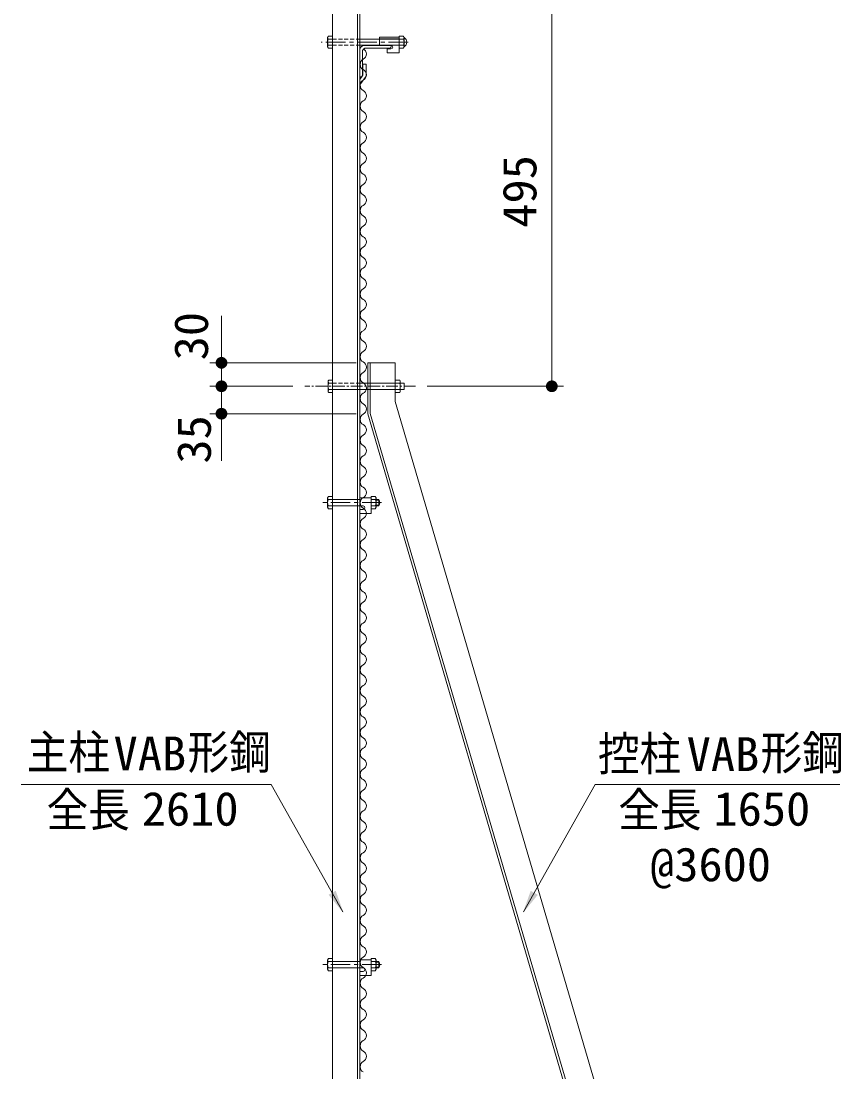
# Model space of a CAD drawing. Units: millimetres at full size. Extents: x -4455 to 4455, y -3150 to 3150.
# Drawn here: x 186 to 1233, y 58 to 1400 of the extents above; entities that cross this region are included whole.
import ezdxf
from ezdxf.enums import TextEntityAlignment as Align

# ---------------------------------------------------------------- set-up
doc = ezdxf.new("R2010")
doc.units = ezdxf.units.MM
doc.header["$LTSCALE"] = 20
for name, pattern in [('DASHED', [7.5, 6, -1.5]), ('USER1', [2, 1.25, -0.25, 0.25, -0.25]), ('USER2', [0.375, 0.25, -0.125]), ('USER3', [1.125, 0.75, -0.125, 0.125, -0.125]), ('USER4', [4.7625, 3.175, -1.5875])]:
    doc.linetypes.add(name, pattern=pattern)
for name, color, linetype, lineweight in [('0-1_SUNPOU', 1, 'Continuous', 18), ('0-2_6文字', 3, 'Continuous', 18), ('0-3_1部材', 7, 'Continuous', 18), ('0-4_8部品', 7, 'Continuous', 18), ('0-8_5寸法', 1, 'Continuous', 18), ('0-A_2網', 4, 'Continuous', 18), ('0-B_AMI', 3, 'Continuous', 18), ('0-C_9断面', 7, 'Continuous', 18)]:
    doc.layers.add(name, color=color, linetype=linetype, lineweight=lineweight)
doc.styles.add('ＭＳ ゴシック', font='')
doc.styles.get('ＭＳ ゴシック').set_extended_font_data('MS Gothic')

# ---------------------------------------------------------------- blocks, each defined once
blk = doc.blocks.new('M1')
at = {"layer": '0-1_SUNPOU'}
blk.add_line((-5, 0), (-38.58, 0), dxfattribs=at)
for points in [[(0, 0), (-5, 0), (-4.96, 0.63)], [(0, 0), (-4.96, -0.63), (-5, 0)], [(0, 0), (-4.96, 0.63), (-4.84, 1.24)], [(0, 0), (-4.84, -1.24), (-4.96, -0.63)], [(0, 0), (-4.84, 1.24), (-4.65, 1.84)], [(0, 0), (-4.65, -1.84), (-4.84, -1.24)], [(0, 0), (-4.65, 1.84), (-4.38, 2.41)], [(0, 0), (-4.38, -2.41), (-4.65, -1.84)], [(0, 0), (-4.38, 2.41), (-4.05, 2.94)], [(0, 0), (-4.05, -2.94), (-4.38, -2.41)], [(0, 0), (-4.05, 2.94), (-3.64, 3.42)], [(0, 0), (-3.64, -3.42), (-4.05, -2.94)], [(0, 0), (-3.64, 3.42), (-3.19, 3.85)], [(0, 0), (-3.19, -3.85), (-3.64, -3.42)], [(0, 0), (-3.19, 3.85), (-2.68, 4.22)], [(0, 0), (-2.68, -4.22), (-3.19, -3.85)], [(0, 0), (-2.68, 4.22), (-2.13, 4.52)], [(0, 0), (-2.13, -4.52), (-2.68, -4.22)], [(0, 0), (-2.13, 4.52), (-1.55, 4.76)], [(0, 0), (-1.55, -4.76), (-2.13, -4.52)], [(0, 0), (-1.55, 4.76), (-0.94, 4.91)], [(0, 0), (-0.94, -4.91), (-1.55, -4.76)], [(0, 0), (-0.94, 4.91), (-0.31, 4.99)], [(0, 0), (-0.31, -4.99), (-0.94, -4.91)], [(0, 0), (-0.31, 4.99), (0.31, 4.99)], [(0, 0), (0.31, -4.99), (-0.31, -4.99)], [(0, 0), (0.31, 4.99), (0.94, 4.91)], [(0, 0), (0.94, 4.91), (1.55, 4.76)], [(0, 0), (1.55, 4.76), (2.13, 4.52)], [(0, 0), (2.13, 4.52), (2.68, 4.22)], [(0, 0), (2.68, 4.22), (3.19, 3.85)], [(0, 0), (3.19, 3.85), (3.64, 3.42)], [(0, 0), (3.64, 3.42), (4.05, 2.94)], [(0, 0), (4.05, 2.94), (4.38, 2.41)], [(0, 0), (4.38, 2.41), (4.65, 1.84)], [(0, 0), (4.65, 1.84), (4.84, 1.24)], [(0, 0), (4.84, 1.24), (4.96, 0.63)], [(0, 0), (4.96, 0.63), (5, 0)], [(0, 0), (0.94, -4.91), (0.31, -4.99)], [(0, 0), (1.55, -4.76), (0.94, -4.91)], [(0, 0), (2.13, -4.52), (1.55, -4.76)], [(0, 0), (2.68, -4.22), (2.13, -4.52)], [(0, 0), (3.19, -3.85), (2.68, -4.22)], [(0, 0), (3.64, -3.42), (3.19, -3.85)], [(0, 0), (4.05, -2.94), (3.64, -3.42)], [(0, 0), (4.38, -2.41), (4.05, -2.94)], [(0, 0), (4.65, -1.84), (4.38, -2.41)], [(0, 0), (4.84, -1.24), (4.65, -1.84)], [(0, 0), (4.96, -0.63), (4.84, -1.24)], [(0, 0), (5, 0), (4.96, -0.63)]]:
    blk.add_solid(points, dxfattribs=at)
blk = doc.blocks.new('NAMIX13')
at = {"layer": '0-B_AMI'}
for centre, start, end in [((-71.1, -133.3), 298.07249, 61.92751), ((71.1, -400), 118.07249, 241.92751), ((-71.1, -666.7), 298.07249, 61.92751), ((71.1, -933.3), 118.07249, 241.92751), ((-71.1, -1200), 298.07249, 61.92751), ((71.1, -1466.7), 118.07249, 241.92751), ((-71.1, -1733.3), 298.07249, 61.92751), ((71.1, -2000), 118.07249, 241.92751), ((-71.1, -2266.7), 298.07249, 61.92751), ((71.1, -2533.3), 118.07249, 241.92751), ((-71.1, -2800), 298.07249, 61.92751), ((71.1, -3066.7), 118.07249, 241.92751), ((-71.1, -3333.3), 298.07249, 61.92751), ((71.1, -3600), 118.07249, 241.92751), ((-71.1, -3866.7), 298.07249, 61.92751), ((71.1, -4133.3), 118.07249, 241.92751), ((-71.1, -4400), 298.07249, 61.92751), ((71.1, -4666.7), 118.07249, 241.92751), ((-71.1, -4933.3), 298.07249, 61.92751), ((71.1, -5200), 118.07249, 241.92751), ((-71.1, -5466.7), 298.07249, 61.92751), ((71.1, -5733.3), 118.07249, 241.92751)]:
    blk.add_arc(centre, 151.1, start, end, dxfattribs=at)
blk = doc.blocks.new('NAMIX5')
at = {"layer": '0-B_AMI'}
for centre, start, end in [((35.6, -200), 118.07249, 241.92751), ((-35.6, -66.7), 298.07249, 61.92751), ((-35.6, -333.3), 298.07249, 61.92751), ((35.6, -466.7), 118.07249, 241.92751), ((-35.6, -600), 298.07249, 61.92751), ((35.6, -733.3), 118.07249, 241.92751), ((-35.6, -866.7), 298.07249, 61.92751), ((35.6, -1000), 118.07249, 241.92751), ((-35.6, -1133.3), 298.07249, 61.92751), ((35.6, -1266.7), 118.07249, 241.92751)]:
    blk.add_arc(centre, 75.6, start, end, dxfattribs=at)

msp = doc.modelspace()

# ---------------------------------------------------------------- linework, layer by layer
at = {"layer": '0-2_6文字', "color": 7}
for points in [[(185.81, 425.29), (505.2, 425.29), (596.81, 262.67)], [(1231.15, 425.29), (918.98, 425.29), (827.37, 262.67)]]:
    msp.add_lwpolyline(points, dxfattribs=at)
for points in [[(597.79, 260.93), (578.53, 284.51), (587.61, 289.62)], [(826.39, 260.93), (836.57, 289.62), (845.65, 284.51)]]:
    msp.add_solid(points, dxfattribs=at)
at = {"layer": '0-3_1部材'}
for p, q in [((615.6, 1428.06), (615.6, -731.13)), ((618.6, 1428.87), (618.6, -731.13)), ((583.6, 1419.49), (583.6, -731.13)), ((618.6, 1328.87), (618.6, 1363.87)), ((621.6, 1330.87), (621.6, 1360.87)), ((623.6, 1368.87), (658.6, 1368.87)), ((626.1, 1368.87), (651.1, 1368.87)), ((626.6, 1365.87), (656.6, 1365.87)), ((658.6, 1368.87), (658.6, 1367.87)), ((622.33, 1345.05), (622.33, 1331.21)), ((626.33, 1345.05), (622.33, 1345.05)), ((626.33, 1345.05), (626.33, 1329.97)), ((618.6, 1325.8), (622.33, 1331.21)), ((618.6, 1318.76), (626.33, 1329.97)), ((618.6, 1328.87), (619.6, 1328.87)), ((663.6, 963.87), (628.6, 963.87)), ((628.6, 963.87), (628.6, 898.87)), ((631.6, 963.87), (631.6, 899.3)), ((663.6, 963.87), (663.6, 914.55)), ((663.6, 914.55), (1053.6, -415.44)), ((631.6, 899.3), (1021.6, -430.7)), ((628.6, 898.87), (1018.6, -431.13))]:
    msp.add_line(p, q, dxfattribs=at)
at = {"layer": '0-3_1部材', "color": 1, "linetype": 'USER3'}
msp.add_line((689.42, 933.87), (548, 933.87), dxfattribs=at)
at = {"layer": '0-3_1部材'}
for centre, radius, start, end in [((623.6, 1363.87), 5, 90, 180), ((626.6, 1360.87), 5, 90, 180), ((656.6, 1367.87), 2, 270, 0), ((619.6, 1330.87), 2, 270, 0)]:
    msp.add_arc(centre, radius, start, end, dxfattribs=at)
at = {"layer": '0-4_8部品', "color": 1, "linetype": 'USER1'}
msp.add_line((680.14, 1373.32), (568.84, 1373.32), dxfattribs=at)
at = {"layer": '0-4_8部品', "color": 3}
for p, q in [((577.2, 1379.24), (578.31, 1381.16)), ((577.2, 1379.24), (577.2, 1367.4)), ((577.89, 1377.32), (583.6, 1377.32)), ((577.89, 1369.32), (583.6, 1369.32)), ((578.31, 1381.16), (583.6, 1381.16)), ((583.6, 1381.16), (583.6, 1365.48)), ((613.7, 1369.32), (668.41, 1369.32)), ((618.6, 1377.32), (668.31, 1377.32)), ((643.41, 1379.64), (668.41, 1379.64)), ((643.41, 1379.64), (643.41, 1369.14)), ((643.41, 1369.14), (658.16, 1369.14)), ((668.41, 1365.48), (668.41, 1381.16)), ((668.41, 1379.64), (668.41, 1359.64)), ((674.12, 1377.32), (668.41, 1377.32)), ((674.12, 1369.32), (668.41, 1369.32)), ((674.81, 1367.4), (674.81, 1379.24)), ((653.41, 1364.64), (658.16, 1364.64)), ((653.41, 1364.64), (653.41, 1359.64)), ((653.41, 1359.64), (668.41, 1359.64)), ((673.7, 1365.48), (668.41, 1365.48)), ((674.81, 1367.4), (673.7, 1365.48))]:
    msp.add_line(p, q, dxfattribs=at)
at = {"layer": '0-4_8部品', "color": 3, "linetype": 'USER2'}
for p, q in [((583.6, 1377.32), (618.6, 1377.32)), ((583.6, 1369.32), (618.6, 1369.32)), ((583.6, 937.87), (618.6, 937.87))]:
    msp.add_line(p, q, dxfattribs=at)
at = {"layer": '0-4_8部品', "color": 3, "linetype": 'DASHED'}
msp.add_line((643.41, 1377.64), (668.41, 1377.64), dxfattribs=at)
at = {"layer": '0-4_8部品'}
for p, q in [((578, 940.8), (578.62, 941.87)), ((578, 926.94), (578, 940.8)), ((583.6, 941.87), (578.62, 941.87)), ((583.6, 925.87), (583.6, 941.87)), ((663.6, 925.87), (663.6, 941.87)), ((663.6, 941.87), (669.38, 941.87)), ((670, 940.8), (669.38, 941.87)), ((670, 926.94), (670, 940.8)), ((578, 926.94), (578.62, 925.87)), ((583.6, 937.87), (578.62, 937.87)), ((583.6, 929.87), (578.62, 929.87)), ((618.6, 937.87), (628.6, 937.87)), ((618.6, 929.87), (628.6, 929.87)), ((663.6, 937.87), (669.38, 937.87)), ((663.6, 929.87), (669.38, 929.87)), ((670, 926.94), (669.38, 925.87)), ((675.07, 937.87), (670, 937.87)), ((675.07, 929.87), (670, 929.87)), ((675.07, 929.87), (675.07, 937.87)), ((583.6, 925.87), (578.62, 925.87)), ((663.6, 925.87), (669.38, 925.87))]:
    msp.add_line(p, q, dxfattribs=at)
at = {"layer": '0-4_8部品', "color": 3, "linetype": 'USER4'}
for p, q in [((583.6, 929.87), (618.6, 929.87)), ((628.6, 937.87), (663.6, 937.87)), ((628.6, 929.87), (663.6, 929.87))]:
    msp.add_line(p, q, dxfattribs=at)
at = {"layer": '0-4_8部品', "color": 3}
for points in [[(674.81, 1379.24), (673.7, 1381.16), (668.41, 1381.16)], [(577.2, 1367.4), (578.31, 1365.48), (583.6, 1365.48)]]:
    msp.add_lwpolyline(points, dxfattribs=at)
for centre, radius, start, end in [((580.23, 1379.24), 3.03, 180, 219.3382), ((589.2, 1373.32), 12, 160.52878, 199.47122), ((580.23, 1367.4), 3.03, 140.6618, 180), ((658.16, 1366.89), 2.25, 270, 90), ((671.78, 1379.24), 3.03, 320.6618, 0), ((662.81, 1373.32), 12, 340.52878, 19.47122), ((671.78, 1367.4), 3.03, 0, 39.3382), ((671.65, 1373.32), 6.71, 298.05542, 61.94458)]:
    msp.add_arc(centre, radius, start, end, dxfattribs=at)
at = {"layer": '0-4_8部品'}
for centre, radius, start, end in [((585.23, 940.8), 7.23, 179.99992, 203.88486), ((662.77, 940.8), 7.23, 336.12625, 0), ((591.19, 933.87), 13.19, 162.35463, 197.65355), ((585.23, 926.94), 7.23, 156.1122, 179.99992), ((656.75, 933.87), 13.25, 342.41266, 17.55417), ((662.77, 926.94), 7.23, 0, 23.88957)]:
    msp.add_arc(centre, radius, start, end, dxfattribs=at)
at = {"layer": '0-8_5寸法'}
for p, q in [((863.52, 1428.87), (863.52, 933.87)), ((441.75, 993.87), (441.75, 1023.87)), ((441.75, 963.87), (441.75, 993.87)), ((613.6, 963.87), (426.75, 963.87)), ((441.75, 963.87), (441.75, 933.87)), ((533, 933.87), (426.75, 933.87)), ((533, 933.87), (426.75, 933.87)), ((441.75, 933.87), (441.75, 898.87)), ((704.42, 933.87), (878.52, 933.87)), ((441.75, 903.87), (441.75, 873.87)), ((613.6, 898.87), (426.75, 898.87)), ((441.75, 868.87), (441.75, 838.87))]:
    msp.add_line(p, q, dxfattribs=at)
at = {"layer": '0-C_9断面'}
for p, q in [((577.2, 791.22), (578.31, 793.14)), ((578.31, 793.14), (583.6, 793.14)), ((583.6, 777.46), (583.6, 793.14)), ((632.8, 777.46), (632.8, 793.14)), ((577.2, 779.38), (577.2, 791.22)), ((577.2, 779.38), (578.31, 777.46)), ((577.89, 789.3), (583.6, 789.3)), ((577.89, 781.3), (583.6, 781.3)), ((618.6, 791.62), (618.6, 781.12)), ((618.6, 791.62), (632.8, 791.62)), ((618.6, 781.12), (622.55, 781.12)), ((632.8, 791.62), (632.8, 771.62)), ((638.51, 789.3), (632.8, 789.3)), ((638.51, 781.3), (632.8, 781.3)), ((639.2, 779.38), (638.09, 777.46)), ((639.2, 779.38), (639.2, 791.22)), ((639.2, 789.3), (642.75, 789.3)), ((639.2, 781.3), (642.75, 781.3)), ((642.75, 781.3), (642.75, 789.3)), ((578.31, 777.46), (583.6, 777.46)), ((618.6, 776.62), (622.55, 776.62)), ((618.6, 776.62), (618.6, 771.62)), ((618.6, 771.62), (632.8, 771.62)), ((638.09, 777.46), (632.8, 777.46)), ((577.2, 201.22), (578.31, 203.14)), ((578.31, 203.14), (583.6, 203.14)), ((583.6, 187.46), (583.6, 203.14)), ((618.6, 201.62), (618.6, 191.12)), ((618.6, 201.62), (632.8, 201.62)), ((632.8, 187.46), (632.8, 203.14)), ((632.8, 201.62), (632.8, 181.62)), ((577.2, 189.38), (577.2, 201.22)), ((577.2, 189.38), (578.31, 187.46)), ((577.89, 199.3), (583.6, 199.3)), ((577.89, 191.3), (583.6, 191.3)), ((618.6, 191.12), (622.55, 191.12)), ((638.51, 199.3), (632.8, 199.3)), ((638.51, 191.3), (632.8, 191.3)), ((639.2, 189.38), (638.09, 187.46)), ((639.2, 189.38), (639.2, 201.22)), ((639.2, 199.3), (642.75, 199.3)), ((639.2, 191.3), (642.75, 191.3)), ((642.75, 191.3), (642.75, 199.3)), ((578.31, 187.46), (583.6, 187.46)), ((618.6, 186.62), (622.55, 186.62)), ((618.6, 186.62), (618.6, 181.62)), ((618.6, 181.62), (632.8, 181.62)), ((638.09, 187.46), (632.8, 187.46))]:
    msp.add_line(p, q, dxfattribs=at)
at = {"layer": '0-C_9断面', "color": 1, "linetype": 'USER1'}
for p, q in [((646.22, 785.3), (567.73, 785.3)), ((646.22, 195.3), (567.73, 195.3))]:
    msp.add_line(p, q, dxfattribs=at)
at = {"layer": '0-C_9断面', "color": 3, "linetype": 'USER4'}
for p, q in [((583.6, 789.3), (618.6, 789.3)), ((583.6, 199.3), (618.6, 199.3))]:
    msp.add_line(p, q, dxfattribs=at)
at = {"layer": '0-C_9断面', "color": 3, "linetype": 'DASHED'}
for p, q in [((583.6, 781.3), (618.6, 781.3)), ((583.6, 191.3), (618.6, 191.3))]:
    msp.add_line(p, q, dxfattribs=at)
at = {"layer": '0-C_9断面', "color": 1}
for p, q in [((639.2, 788.5), (643.16, 788.5)), ((639.2, 782.1), (643.16, 782.1)), ((639.2, 198.5), (643.16, 198.5)), ((639.2, 192.1), (643.16, 192.1))]:
    msp.add_line(p, q, dxfattribs=at)
at = {"layer": '0-C_9断面'}
for points in [[(639.2, 791.22), (638.09, 793.14), (632.8, 793.14)], [(639.2, 201.22), (638.09, 203.14), (632.8, 203.14)]]:
    msp.add_lwpolyline(points, dxfattribs=at)
for centre, radius, start, end in [((580.23, 791.22), 3.03, 180, 219.3382), ((589.2, 785.3), 12, 160.52878, 199.47122), ((580.23, 779.38), 3.03, 140.6618, 180), ((622.55, 778.87), 2.25, 270, 90), ((636.17, 791.22), 3.03, 320.6618, 0), ((627.2, 785.3), 12, 340.52878, 19.47122), ((636.17, 779.38), 3.03, 0, 39.3382), ((635.83, 785.3), 8, 330, 30), ((580.23, 201.22), 3.03, 180, 219.3382), ((589.2, 195.3), 12, 160.52878, 199.47122), ((580.23, 189.38), 3.03, 140.6618, 180), ((622.55, 188.87), 2.25, 270, 90), ((636.17, 201.22), 3.03, 320.6618, 0), ((627.2, 195.3), 12, 340.52878, 19.47122), ((636.17, 189.38), 3.03, 0, 39.3382), ((635.83, 195.3), 8, 330, 30)]:
    msp.add_arc(centre, radius, start, end, dxfattribs=at)

# ---------------------------------------------------------------- block references
at = {"layer": '0-8_5寸法', "xscale": 1.5, "yscale": 1.5}
for p, rotation in [((863.52, 1428.87), 90), ((441.75, 963.87), 270), ((441.75, 933.87), 270), ((863.52, 933.87), 270), ((441.75, 933.87), 90), ((441.75, 898.87), 90)]:
    msp.add_blockref('M1', p, dxfattribs=dict(at, rotation=rotation))
at = {"layer": '0-A_2網'}
for name, p, xscale, yscale in [('NAMIX5', (622.8, 1364.9), 0.1, 0.1), ('NAMIX13', (622.8, 1231.57), 0.05, 0.05), ('NAMIX13', (622.8, 938.24), 0.05, 0.05), ('NAMIX13', (622.8, 644.9), 0.05, 0.05), ('NAMIX13', (622.8, 351.57), 0.05, 0.05)]:
    msp.add_blockref(name, p, dxfattribs=dict(at, xscale=xscale, yscale=yscale))

# ---------------------------------------------------------------- texts
at = {"layer": '0-2_6文字', "style": 'ＭＳ ゴシック'}
for s, width, p in [('主柱', 0.9, (193.18, 432.08)), ('VAB', 1.05, (303.98, 430.36)), ('形鋼', 0.9, (398.45, 432.08)), ('控柱', 0.9, (922.44, 430.1)), ('VAB', 1.05, (1035.69, 429.49)), ('形鋼', 0.9, (1130.16, 431.21)), ('全長', 0.9, (218.49, 358.47)), ('全長', 0.9, (948.42, 358.47)), ('2610', 1.05, (340, 359.8)), ('1650', 1.05, (1069.92, 359.8)), ('@3600', 1.05, (988.95, 288.82))]:
    msp.add_text(s, height=43.26, dxfattribs=dict(at, width=width)).set_placement(p, align=Align.BOTTOM_LEFT)
at = {"layer": '0-8_5寸法', "color": 3, "style": 'ＭＳ ゴシック', "width": 1.05}
for s, p in [('495', (856.85, 1136.37)), ('30', (437.54, 967.01)), ('35', (441.21, 835.12))]:
    msp.add_text(s, height=43.26, rotation=90, dxfattribs=at).set_placement(p, align=Align.BOTTOM_LEFT)

doc.saveas('drawing.dxf')
